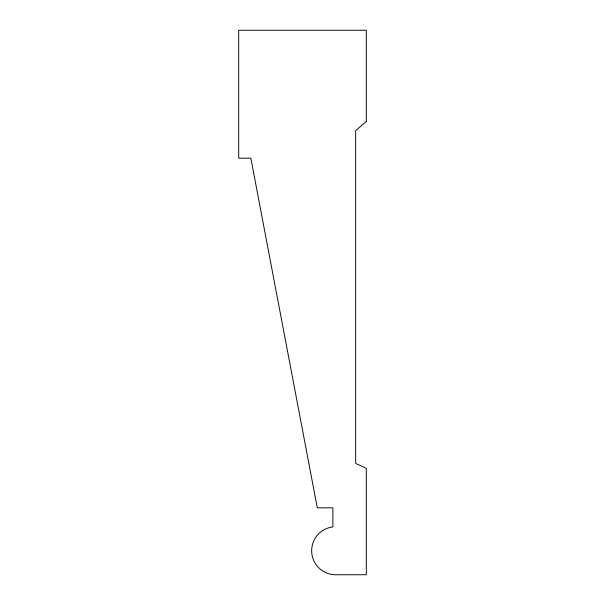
<?xml version="1.0" encoding="UTF-8"?>
<svg xmlns="http://www.w3.org/2000/svg" width="605" height="605" viewBox="0 0 605 605"><rect width="100%" height="100%" fill="white"/><g stroke="black" fill="none" stroke-linecap="round" stroke-linejoin="round"><path stroke-width="0.91" d="M366.305 121.507L355.672 130.635L355.672 463.422L366.305 468.338L366.305 574.75L335.578 574.75A23.988 23.988 0 0 1 311.696 552.115A23.988 23.988 0 0 1 332.879 526.932L332.879 507.829L317.292 507.829L250.848 158.192L238.695 158.192L238.695 30.25L366.305 30.25L366.305 121.507"/></g></svg>
